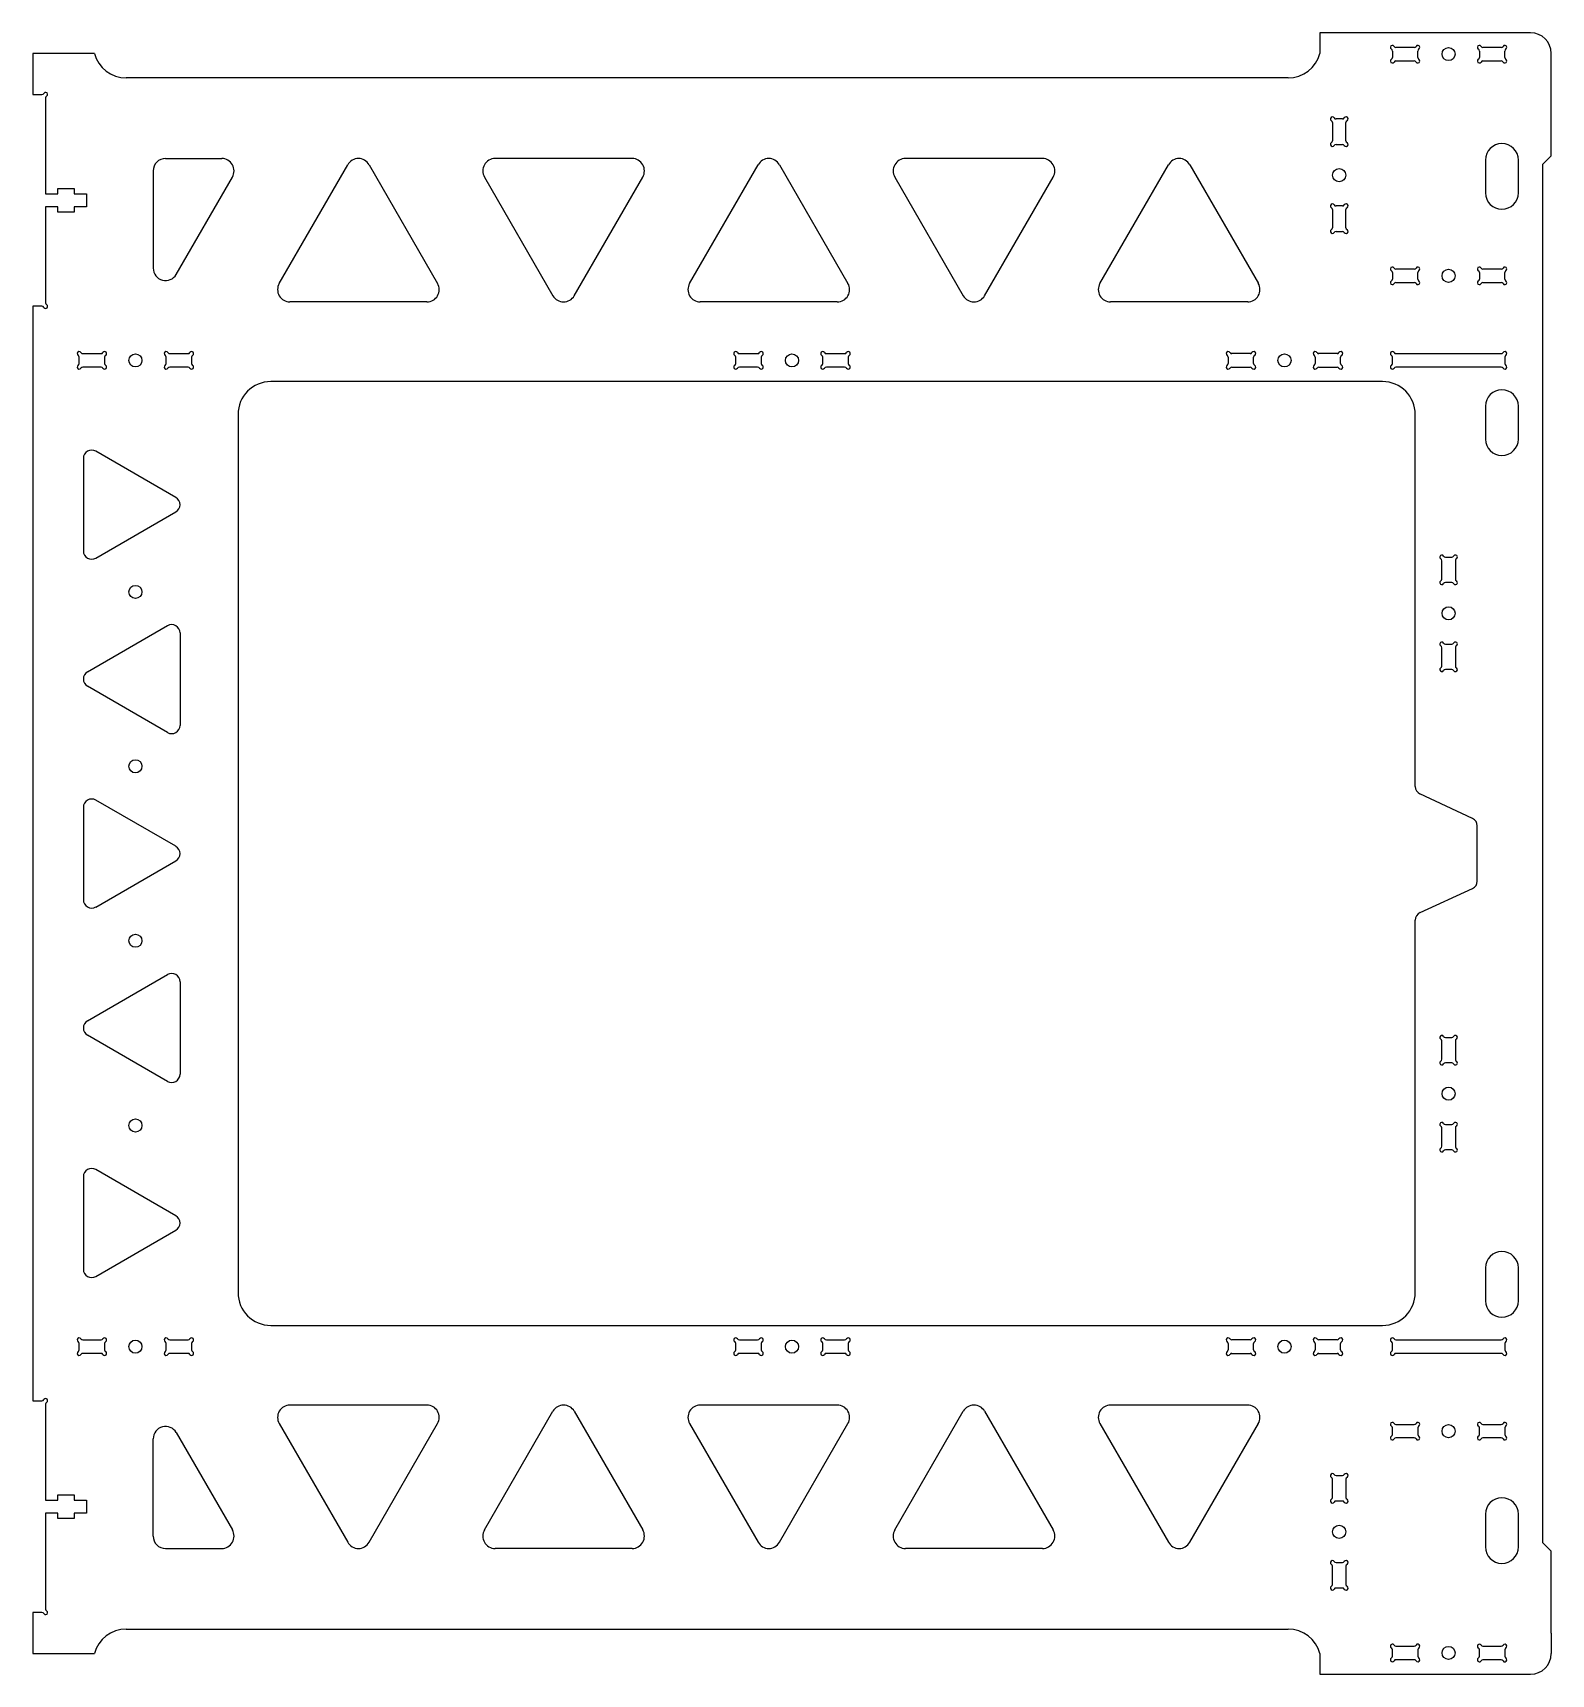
# Model space of a CAD drawing. Header units: inches. Extents: x 0 to 370, y 0 to 400.
import ezdxf

# ---------------------------------------------------------------- set-up
doc = ezdxf.new("R2010")
doc.units = ezdxf.units.IN
doc.header["$MEASUREMENT"] = 0
doc.layers.add('WHITE', color=7, linetype='Continuous')

msp = doc.modelspace()

# ---------------------------------------------------------------- linework, layer by layer
at = {"linetype": 'ByBlock'}
for p, q in [((32.34, 369.36), (46.04, 369.36)), ((29.34, 366.36), (29.34, 342.62)), ((29.34, 33.64), (29.34, 57.38)), ((32.34, 30.64), (46.04, 30.64))]:
    msp.add_line(p, q, dxfattribs=at)
for points in [[(313.65, 400), (313.65, 395)], [(370, 390), (370, 395)], [(370, 10), (370, 5)], [(313.65, 5), (313.65, 0)]]:
    msp.add_lwpolyline(points)
for centre, start, end in [((32.34, 366.36), 90, 180), ((32.34, 342.62), 180, 330), ((32.34, 57.38), 30, 180), ((32.34, 33.64), 180, 270)]:
    msp.add_arc(centre, 3, start, end, dxfattribs=at)
at = {"layer": 'WHITE', "linetype": 'Continuous'}
for p, q in [((365, 400), (313.65, 400)), ((336.63, 396.44), (332.17, 396.44)), ((357.83, 396.44), (353.37, 396.44)), ((15, 395), (0, 395)), ((0, 395), (0, 385)), ((331.3, 395.57), (331.3, 394.01)), ((332.17, 393.14), (336.63, 393.14)), ((337.5, 394.01), (337.5, 395.57)), ((352.5, 395.57), (352.5, 394)), ((353.37, 393.14), (357.83, 393.14)), ((358.7, 394), (358.7, 395.57)), ((305.9, 389), (22.75, 389)), ((370, 370), (370, 390)), ((0, 385), (2.23, 385)), ((3.1, 384.13), (3.1, 360.77)), ((316.71, 378.13), (316.71, 373.67)), ((319.14, 379), (317.57, 379)), ((320, 373.67), (320, 378.13)), ((317.57, 372.8), (319.14, 372.8)), ((146.04, 369.36), (112.64, 369.36)), ((246.04, 369.36), (212.64, 369.36)), ((354, 369), (354, 361)), ((362, 361), (362, 369)), ((368, 368), (370, 370)), ((34.94, 341.12), (48.64, 364.86)), ((60.04, 338.93), (76.74, 367.86)), ((81.94, 367.86), (98.64, 338.93)), ((110.04, 364.86), (126.74, 335.93)), ((131.94, 335.93), (148.64, 364.86)), ((160.04, 338.93), (176.74, 367.86)), ((181.94, 367.86), (198.64, 338.93)), ((210.04, 364.86), (226.74, 335.93)), ((231.94, 335.93), (248.64, 364.86)), ((260.04, 338.93), (276.74, 367.86)), ((281.94, 367.86), (298.64, 338.93)), ((368, 32), (368, 368)), ((3.1, 360.77), (6.1, 360.77)), ((6.1, 360.77), (6.1, 362.05)), ((6.1, 362.05), (10.1, 362.05)), ((10.1, 362.05), (10.1, 360.77)), ((10.1, 360.77), (13.1, 360.77)), ((13.1, 360.77), (13.1, 357.57)), ((6.1, 357.57), (3.1, 357.57)), ((3.1, 357.57), (3.1, 334.22)), ((6.1, 356.3), (6.1, 357.57)), ((10.1, 356.3), (6.1, 356.3)), ((13.1, 357.57), (10.1, 357.57)), ((10.1, 357.57), (10.1, 356.3)), ((316.71, 356.93), (316.71, 352.47)), ((319.14, 357.8), (317.57, 357.8)), ((320, 352.47), (320, 356.93)), ((317.57, 351.6), (319.14, 351.6)), ((331.3, 341.56), (331.3, 340)), ((336.63, 342.43), (332.17, 342.43)), ((337.5, 340), (337.5, 341.56)), ((352.5, 341.56), (352.5, 340)), ((357.83, 342.43), (353.37, 342.43)), ((358.7, 340), (358.7, 341.56)), ((332.17, 339.13), (336.63, 339.13)), ((353.37, 339.13), (357.83, 339.13)), ((2.23, 333.35), (0, 333.35)), ((0, 333.35), (0, 66.65)), ((96.04, 334.43), (62.64, 334.43)), ((196.04, 334.43), (162.64, 334.43)), ((296.04, 334.43), (262.64, 334.43)), ((11.3, 319.39), (11.3, 320.96)), ((12.17, 321.82), (16.63, 321.82)), ((17.5, 320.96), (17.5, 319.39)), ((32.5, 319.39), (32.5, 320.96)), ((33.37, 321.82), (37.83, 321.82)), ((38.7, 320.96), (38.7, 319.39)), ((171.3, 319.39), (171.3, 320.96)), ((172.17, 321.82), (176.63, 321.82)), ((177.5, 320.96), (177.5, 319.39)), ((192.5, 319.39), (192.5, 320.96)), ((193.37, 321.82), (197.83, 321.82)), ((198.7, 320.96), (198.7, 319.39)), ((291.3, 320.96), (291.3, 319.39)), ((296.63, 321.82), (292.17, 321.82)), ((297.5, 319.39), (297.5, 320.96)), ((312.5, 320.96), (312.5, 319.39)), ((317.83, 321.82), (313.37, 321.82)), ((318.7, 319.39), (318.7, 320.96)), ((331.3, 319.39), (331.3, 320.96)), ((332.17, 321.82), (357.83, 321.82)), ((358.7, 320.96), (358.7, 319.39)), ((16.63, 318.53), (12.17, 318.53)), ((37.83, 318.53), (33.37, 318.53)), ((176.63, 318.53), (172.17, 318.53)), ((197.83, 318.53), (193.37, 318.53)), ((292.17, 318.53), (296.63, 318.53)), ((313.37, 318.53), (317.83, 318.53)), ((357.83, 318.53), (332.17, 318.53)), ((328.89, 315), (58, 315)), ((354, 309), (354, 301)), ((362, 301), (362, 309)), ((50, 307), (50, 93)), ((336.88, 216.33), (336.88, 307)), ((12.31, 296.27), (12.31, 273.73)), ((34.87, 286.75), (15.34, 298.03)), ((15.34, 271.97), (34.87, 283.25)), ((344.22, 272.23), (345.78, 272.23)), ((343.35, 266.89), (343.35, 271.36)), ((346.65, 271.36), (346.65, 266.89)), ((345.78, 266.03), (344.22, 266.03)), ((13.32, 244.25), (32.85, 255.53)), ((35.88, 253.77), (35.88, 231.23)), ((343.35, 245.69), (343.35, 250.16)), ((344.22, 251.03), (345.78, 251.03)), ((346.65, 250.16), (346.65, 245.69)), ((345.78, 244.83), (344.22, 244.83)), ((32.85, 229.47), (13.32, 240.75)), ((34.87, 201.75), (15.34, 213.02)), ((350.85, 208.54), (338.03, 214.51)), ((12.31, 211.26), (12.31, 188.72)), ((352, 193.28), (352, 206.73)), ((15.34, 186.96), (34.87, 198.24)), ((338.04, 185.59), (350.83, 191.46)), ((336.88, 93), (336.88, 183.77)), ((13.32, 159.25), (32.85, 170.52)), ((35.88, 168.76), (35.88, 146.22)), ((32.85, 144.46), (13.32, 155.74)), ((343.35, 149.84), (343.35, 154.31)), ((344.22, 155.17), (345.78, 155.17)), ((346.65, 154.31), (346.65, 149.84)), ((345.78, 148.97), (344.22, 148.97)), ((343.35, 128.64), (343.35, 133.11)), ((344.22, 133.97), (345.78, 133.97)), ((346.65, 133.11), (346.65, 128.64)), ((345.78, 127.77), (344.22, 127.77)), ((12.31, 121.22), (12.31, 98.67)), ((34.87, 111.7), (15.34, 122.97)), ((15.34, 96.92), (34.87, 108.19)), ((354, 99), (354, 91)), ((362, 91), (362, 99)), ((58, 85), (328.89, 85)), ((11.3, 79.04), (11.3, 80.61)), ((12.17, 81.47), (16.63, 81.47)), ((17.5, 80.61), (17.5, 79.04)), ((32.5, 79.04), (32.5, 80.61)), ((33.37, 81.47), (37.83, 81.47)), ((38.7, 80.61), (38.7, 79.04)), ((171.3, 79.04), (171.3, 80.61)), ((172.17, 81.47), (176.63, 81.47)), ((177.5, 80.61), (177.5, 79.04)), ((192.5, 79.04), (192.5, 80.61)), ((193.37, 81.47), (197.83, 81.47)), ((198.7, 80.61), (198.7, 79.04)), ((291.3, 80.61), (291.3, 79.04)), ((296.63, 81.47), (292.17, 81.47)), ((297.5, 79.04), (297.5, 80.61)), ((312.5, 80.61), (312.5, 79.04)), ((317.83, 81.47), (313.37, 81.47)), ((318.7, 79.04), (318.7, 80.61)), ((331.3, 79.04), (331.3, 80.61)), ((332.17, 81.47), (357.83, 81.47)), ((358.7, 80.61), (358.7, 79.04)), ((16.63, 78.18), (12.17, 78.18)), ((37.83, 78.18), (33.37, 78.18)), ((176.63, 78.18), (172.17, 78.18)), ((197.83, 78.18), (193.37, 78.18)), ((292.17, 78.18), (296.63, 78.18)), ((313.37, 78.18), (317.83, 78.18)), ((357.83, 78.18), (332.17, 78.18)), ((0, 66.65), (2.23, 66.65)), ((3.1, 65.78), (3.1, 42.42)), ((96.04, 65.57), (62.64, 65.57)), ((110.04, 35.14), (126.74, 64.07)), ((131.94, 64.07), (148.64, 35.14)), ((196.04, 65.57), (162.64, 65.57)), ((210.04, 35.14), (226.74, 64.07)), ((231.94, 64.07), (248.64, 35.14)), ((296.04, 65.57), (262.64, 65.57)), ((60.04, 61.07), (76.74, 32.14)), ((81.94, 32.14), (98.64, 61.07)), ((160.04, 61.07), (176.74, 32.14)), ((181.94, 32.14), (198.64, 61.07)), ((260.04, 61.07), (276.74, 32.14)), ((281.94, 32.14), (298.64, 61.07)), ((331.3, 58.44), (331.3, 60)), ((332.17, 60.87), (336.63, 60.87)), ((337.5, 60), (337.5, 58.44)), ((352.5, 58.44), (352.5, 60)), ((353.37, 60.87), (357.83, 60.87)), ((358.7, 60), (358.7, 58.44)), ((34.94, 58.88), (48.64, 35.14)), ((336.63, 57.57), (332.17, 57.57)), ((357.83, 57.57), (353.37, 57.57)), ((317.57, 48.4), (319.14, 48.4)), ((316.71, 43.07), (316.71, 47.53)), ((320, 47.53), (320, 43.07)), ((3.1, 42.42), (6.1, 42.42)), ((6.1, 42.42), (6.1, 43.7)), ((6.1, 43.7), (10.1, 43.7)), ((10.1, 43.7), (10.1, 42.42)), ((10.1, 42.42), (13.1, 42.42)), ((13.1, 42.42), (13.1, 39.22)), ((319.14, 42.2), (317.57, 42.2)), ((6.1, 39.22), (3.1, 39.22)), ((3.1, 39.22), (3.1, 15.87)), ((6.1, 37.95), (6.1, 39.22)), ((10.1, 37.95), (6.1, 37.95)), ((13.1, 39.22), (10.1, 39.22)), ((10.1, 39.22), (10.1, 37.95)), ((354, 39), (354, 31)), ((362, 31), (362, 39)), ((146.04, 30.64), (112.64, 30.64)), ((246.04, 30.64), (212.64, 30.64)), ((370, 30), (368, 32)), ((370, 10), (370, 30)), ((316.71, 21.87), (316.71, 26.33)), ((317.57, 27.2), (319.14, 27.2)), ((320, 26.33), (320, 21.87)), ((319.14, 21), (317.57, 21)), ((2.23, 15), (0, 15)), ((0, 15), (0, 5)), ((22.75, 11), (305.9, 11)), ((0, 5), (15, 5)), ((331.3, 4.4), (331.3, 5.96)), ((332.17, 6.83), (336.63, 6.83)), ((337.5, 5.96), (337.5, 4.4)), ((352.5, 4.37), (352.5, 5.93)), ((353.37, 6.8), (357.83, 6.8)), ((358.7, 5.93), (358.7, 4.37)), ((313.65, 0), (365, 0)), ((336.63, 3.53), (332.17, 3.53)), ((357.83, 3.5), (353.37, 3.5))]:
    msp.add_line(p, q, dxfattribs=at)
for centre in [(345, 394.82), (318.35, 365.3), (345, 340.78), (25, 320.17), (185, 320.17), (305, 320.17), (25, 263.75), (345, 258.53), (25, 221.25), (25, 178.74), (25, 178.74), (25, 178.74), (345, 141.47), (25, 133.72), (25, 79.82), (185, 79.82), (305, 79.82), (345, 59.22), (318.35, 34.7), (345, 5.18)]:
    msp.add_circle(centre, 1.6, dxfattribs=at)
for centre, radius, start, end in [((365, 395), 5, 360, 90), ((331.3, 396.44), 0.5, 30, 239.9998), ((330.8, 395.57), 0.5, 0, 59.9998), ((332.17, 396.94), 0.5, 210, 270), ((336.63, 396.94), 0.5, 270, 329.9998), ((337.5, 396.44), 0.5, 300, 149.9998), ((338, 395.57), 0.5, 120, 180), ((352.5, 396.44), 0.5, 30, 239.9998), ((352, 395.57), 0.5, 0, 59.9998), ((353.37, 396.94), 0.5, 210, 270), ((357.83, 396.94), 0.5, 270, 329.9998), ((358.7, 396.44), 0.5, 300, 149.9998), ((359.2, 395.57), 0.5, 120, 180), ((22.75, 397), 8, 194.4776, 270), ((305.9, 397), 8, 270, 345.5224), ((331.3, 393.14), 0.5, 120, 329.9998), ((330.8, 394.01), 0.5, 300, 0), ((332.17, 392.64), 0.5, 90, 149.9998), ((336.63, 392.64), 0.5, 30, 90), ((337.5, 393.14), 0.5, 210, 59.9998), ((338, 394.01), 0.5, 180, 239.9998), ((352.5, 393.14), 0.5, 120, 329.9998), ((352, 394), 0.5, 300, 0), ((353.37, 392.64), 0.5, 90, 149.9998), ((357.83, 392.64), 0.5, 30, 90), ((358.7, 393.14), 0.5, 210, 59.9998), ((359.2, 394), 0.5, 180, 239.9998), ((2.23, 385.5), 0.5, 270, 330), ((3.1, 385), 0.5, 300.0002, 150), ((3.6, 384.13), 0.5, 120.0002, 180), ((316.71, 379), 0.5, 30, 239.9998), ((316.21, 378.13), 0.5, 0, 59.9998), ((317.57, 379.5), 0.5, 210, 270), ((319.14, 379.5), 0.5, 270, 329.9998), ((320, 379), 0.5, 300, 149.9998), ((320.5, 378.13), 0.5, 120, 180), ((316.71, 372.8), 0.5, 120, 329.9998), ((316.21, 373.67), 0.5, 300, 0), ((317.57, 372.3), 0.5, 90, 149.9998), ((319.14, 372.3), 0.5, 30, 90), ((320, 372.8), 0.5, 210, 59.9998), ((320.5, 373.67), 0.5, 180, 239.9998), ((358, 369), 4, 360, 180), ((46.04, 366.36), 3, 330, 90), ((79.34, 366.36), 3, 30, 150), ((112.64, 366.36), 3, 90, 210), ((146.04, 366.36), 3, 330, 90), ((179.34, 366.36), 3, 30, 150), ((212.64, 366.36), 3, 90, 210), ((246.04, 366.36), 3, 330, 90), ((279.34, 366.36), 3, 30, 150), ((358, 361), 4, 180, 360), ((316.71, 357.8), 0.5, 30, 239.9998), ((316.21, 356.93), 0.5, 0, 59.9998), ((317.57, 358.3), 0.5, 210, 270), ((319.14, 358.3), 0.5, 270, 329.9998), ((320, 357.8), 0.5, 300, 149.9998), ((320.5, 356.93), 0.5, 120, 180), ((316.71, 351.6), 0.5, 120, 329.9998), ((316.21, 352.47), 0.5, 300, 0), ((320, 351.6), 0.5, 210, 59.9998), ((320.5, 352.47), 0.5, 180, 239.9998), ((317.57, 351.1), 0.5, 90, 149.9998), ((319.14, 351.1), 0.5, 30, 90), ((331.3, 342.43), 0.5, 30, 239.9998), ((330.8, 341.56), 0.5, 0, 59.9998), ((332.17, 342.93), 0.5, 210, 270), ((336.63, 342.93), 0.5, 270, 329.9998), ((337.5, 342.43), 0.5, 300, 149.9998), ((338, 341.56), 0.5, 120, 180), ((352.5, 342.43), 0.5, 30, 239.9998), ((352, 341.56), 0.5, 0, 59.9998), ((353.37, 342.93), 0.5, 210, 270), ((357.83, 342.93), 0.5, 270, 329.9998), ((358.7, 342.43), 0.5, 300, 149.9998), ((359.2, 341.56), 0.5, 120, 180), ((62.64, 337.43), 3, 150, 270), ((96.04, 337.43), 3, 270, 30), ((162.64, 337.43), 3, 150, 270), ((196.04, 337.43), 3, 270, 30), ((262.64, 337.43), 3, 150, 270), ((296.04, 337.43), 3, 270, 30), ((331.3, 339.13), 0.5, 120, 329.9998), ((330.8, 340), 0.5, 300, 0), ((332.17, 338.63), 0.5, 90, 149.9998), ((336.63, 338.63), 0.5, 30, 90), ((337.5, 339.13), 0.5, 210, 59.9998), ((338, 340), 0.5, 180, 239.9998), ((352.5, 339.13), 0.5, 120, 329.9998), ((352, 340), 0.5, 300, 0), ((353.37, 338.63), 0.5, 90, 149.9998), ((357.83, 338.63), 0.5, 30, 90), ((358.7, 339.13), 0.5, 210, 59.9998), ((359.2, 340), 0.5, 180, 239.9998), ((2.23, 332.85), 0.5, 30.0002, 90), ((3.1, 333.35), 0.5, 210.0002, 60), ((3.6, 334.22), 0.5, 180, 240), ((129.34, 337.43), 3, 210, 330), ((229.34, 337.43), 3, 210, 330), ((11.3, 321.82), 0.5, 30.0002, 240), ((10.8, 320.96), 0.5, 0, 60), ((12.17, 322.32), 0.5, 210.0002, 270), ((16.63, 322.32), 0.5, 270, 330), ((17.5, 321.82), 0.5, 300.0002, 150), ((18, 320.96), 0.5, 120.0002, 180), ((32.5, 321.82), 0.5, 30.0002, 240), ((32, 320.96), 0.5, 0, 60), ((33.37, 322.32), 0.5, 210.0002, 270), ((37.83, 322.32), 0.5, 270, 330), ((38.7, 321.82), 0.5, 300.0002, 150), ((39.2, 320.96), 0.5, 120.0002, 180), ((171.3, 321.82), 0.5, 30.0002, 240), ((170.8, 320.96), 0.5, 0, 60), ((172.17, 322.32), 0.5, 210.0002, 270), ((176.63, 322.32), 0.5, 270, 330), ((177.5, 321.82), 0.5, 300.0002, 150), ((178, 320.96), 0.5, 120.0002, 180), ((192.5, 321.82), 0.5, 30.0002, 240), ((192, 320.96), 0.5, 0, 60), ((193.37, 322.32), 0.5, 210.0002, 270), ((197.83, 322.32), 0.5, 270, 330), ((198.7, 321.82), 0.5, 300.0002, 150), ((199.2, 320.96), 0.5, 120.0002, 180), ((291.3, 321.82), 0.5, 30, 239.9998), ((290.8, 320.96), 0.5, 0, 59.9998), ((292.17, 322.32), 0.5, 210, 270), ((296.63, 322.32), 0.5, 270, 329.9998), ((297.5, 321.82), 0.5, 300, 149.9998), ((298, 320.96), 0.5, 120, 180), ((312.5, 321.82), 0.5, 30, 239.9998), ((312, 320.96), 0.5, 0, 59.9998), ((313.37, 322.32), 0.5, 210, 270), ((317.83, 322.32), 0.5, 270, 329.9998), ((318.7, 321.82), 0.5, 300, 149.9998), ((319.2, 320.96), 0.5, 120, 180), ((331.3, 321.82), 0.5, 30.0002, 240), ((330.8, 320.96), 0.5, 0, 60), ((332.17, 322.32), 0.5, 210.0002, 270), ((357.83, 322.32), 0.5, 270, 330), ((358.7, 321.82), 0.5, 300.0002, 150), ((359.2, 320.96), 0.5, 120.0002, 180), ((11.3, 318.53), 0.5, 120.0002, 330), ((10.8, 319.39), 0.5, 300.0002, 0), ((12.17, 318.03), 0.5, 90, 150), ((16.63, 318.03), 0.5, 30.0002, 90), ((17.5, 318.53), 0.5, 210.0002, 60), ((18, 319.39), 0.5, 180, 240), ((32.5, 318.53), 0.5, 120.0002, 330), ((32, 319.39), 0.5, 300.0002, 0), ((33.37, 318.03), 0.5, 90, 150), ((37.83, 318.03), 0.5, 30.0002, 90), ((38.7, 318.53), 0.5, 210.0002, 60), ((39.2, 319.39), 0.5, 180, 240), ((171.3, 318.53), 0.5, 120.0002, 330), ((170.8, 319.39), 0.5, 300.0002, 0), ((172.17, 318.03), 0.5, 90, 150), ((176.63, 318.03), 0.5, 30.0002, 90), ((177.5, 318.53), 0.5, 210.0002, 60), ((178, 319.39), 0.5, 180, 240), ((192.5, 318.53), 0.5, 120.0002, 330), ((192, 319.39), 0.5, 300.0002, 0), ((193.37, 318.03), 0.5, 90, 150), ((197.83, 318.03), 0.5, 30.0002, 90), ((198.7, 318.53), 0.5, 210.0002, 60), ((199.2, 319.39), 0.5, 180, 240), ((291.3, 318.53), 0.5, 120, 329.9998), ((290.8, 319.39), 0.5, 300, 0), ((292.17, 318.03), 0.5, 90, 149.9998), ((296.63, 318.03), 0.5, 30, 90), ((297.5, 318.53), 0.5, 210, 59.9998), ((298, 319.39), 0.5, 180, 239.9998), ((312.5, 318.53), 0.5, 120, 329.9998), ((312, 319.39), 0.5, 300, 0), ((313.37, 318.03), 0.5, 90, 149.9998), ((317.83, 318.03), 0.5, 30, 90), ((318.7, 318.53), 0.5, 210, 59.9998), ((319.2, 319.39), 0.5, 180, 239.9998), ((331.3, 318.53), 0.5, 120.0002, 330), ((330.8, 319.39), 0.5, 300.0002, 0), ((332.17, 318.03), 0.5, 90, 150), ((357.83, 318.03), 0.5, 30.0002, 90), ((358.7, 318.53), 0.5, 210.0002, 60), ((359.2, 319.39), 0.5, 180, 240), ((58, 307), 8, 90, 180), ((328.88, 307), 8, 359.9998, 89.8625), ((358, 309), 4, 360, 180), ((358, 301), 4, 180, 360), ((14.33, 296.27), 2.02, 60, 180), ((33.86, 285), 2.02, 300, 60), ((14.33, 273.73), 2.02, 180, 300), ((343.35, 272.23), 0.5, 30.0002, 240), ((344.22, 272.73), 0.5, 210.0002, 270), ((345.78, 272.73), 0.5, 270, 330), ((346.65, 272.23), 0.5, 300.0002, 150), ((342.85, 271.36), 0.5, 0, 60), ((347.15, 271.36), 0.5, 120.0002, 180), ((343.35, 266.03), 0.5, 120.0002, 330), ((342.85, 266.89), 0.5, 300.0002, 0), ((344.22, 265.53), 0.5, 90, 150), ((345.78, 265.53), 0.5, 30.0002, 90), ((346.65, 266.03), 0.5, 210.0002, 60), ((347.15, 266.89), 0.5, 180, 240), ((33.86, 253.77), 2.02, 0, 120), ((343.35, 251.03), 0.5, 30.0002, 240), ((342.85, 250.16), 0.5, 0, 60), ((344.22, 251.53), 0.5, 210.0002, 270), ((345.78, 251.53), 0.5, 270, 330), ((346.65, 251.03), 0.5, 300.0002, 150), ((347.15, 250.16), 0.5, 120.0002, 180), ((14.33, 242.5), 2.02, 120, 240), ((343.35, 244.83), 0.5, 120.0002, 330), ((342.85, 245.69), 0.5, 300.0002, 0), ((344.22, 244.33), 0.5, 90, 150), ((345.78, 244.33), 0.5, 30.0002, 90), ((346.65, 244.83), 0.5, 210.0002, 60), ((347.15, 245.69), 0.5, 180, 240), ((33.86, 231.23), 2.02, 240, 0), ((338.88, 216.33), 2, 180, 244.9979), ((14.33, 211.26), 2.02, 60, 180), ((350, 206.73), 2, 0, 64.9979), ((33.86, 199.99), 2.02, 300, 60), ((350, 193.28), 2, 294.6694, 0), ((14.33, 188.72), 2.02, 180, 300), ((338.88, 183.77), 2, 114.6694, 180), ((33.86, 168.76), 2.02, 0, 120), ((14.33, 157.49), 2.02, 120, 240), ((343.35, 155.17), 0.5, 30.0002, 240), ((342.85, 154.31), 0.5, 0, 60), ((344.22, 155.67), 0.5, 210.0002, 270), ((345.78, 155.67), 0.5, 270, 330), ((346.65, 155.17), 0.5, 300.0002, 150), ((347.15, 154.31), 0.5, 120.0002, 180), ((343.35, 148.97), 0.5, 120.0002, 330), ((342.85, 149.84), 0.5, 300.0002, 0), ((344.22, 148.47), 0.5, 90, 150), ((345.78, 148.47), 0.5, 30.0002, 90), ((346.65, 148.97), 0.5, 210.0002, 60), ((347.15, 149.84), 0.5, 180, 240), ((33.86, 146.22), 2.02, 240, 0), ((343.35, 133.97), 0.5, 30.0002, 240), ((342.85, 133.11), 0.5, 0, 60), ((344.22, 134.47), 0.5, 210.0002, 270), ((345.78, 134.47), 0.5, 270, 330), ((346.65, 133.97), 0.5, 300.0002, 150), ((347.15, 133.11), 0.5, 120.0002, 180), ((343.35, 127.77), 0.5, 120.0002, 330), ((342.85, 128.64), 0.5, 300.0002, 0), ((346.65, 127.77), 0.5, 210.0002, 60), ((347.15, 128.64), 0.5, 180, 240), ((344.22, 127.27), 0.5, 90, 150), ((345.78, 127.27), 0.5, 30.0002, 90), ((14.33, 121.22), 2.02, 60, 180), ((33.86, 109.95), 2.02, 300, 60), ((358, 99), 4, 0, 180), ((14.33, 98.67), 2.02, 180, 300), ((58, 93), 8, 180, 270), ((328.88, 93), 8, 270.1375, 0.0002), ((358, 91), 4, 180, 0), ((11.3, 81.47), 0.5, 30.0002, 240), ((10.8, 80.61), 0.5, 0, 60), ((12.17, 81.97), 0.5, 210.0002, 270), ((16.63, 81.97), 0.5, 270, 330), ((17.5, 81.47), 0.5, 300.0002, 150), ((18, 80.61), 0.5, 120.0002, 180), ((32.5, 81.47), 0.5, 30.0002, 240), ((32, 80.61), 0.5, 0, 60), ((33.37, 81.97), 0.5, 210.0002, 270), ((37.83, 81.97), 0.5, 270, 330), ((38.7, 81.47), 0.5, 300.0002, 150), ((39.2, 80.61), 0.5, 120.0002, 180), ((171.3, 81.47), 0.5, 30.0002, 240), ((170.8, 80.61), 0.5, 0, 60), ((172.17, 81.97), 0.5, 210.0002, 270), ((176.63, 81.97), 0.5, 270, 330), ((177.5, 81.47), 0.5, 300.0002, 150), ((178, 80.61), 0.5, 120.0002, 180), ((192.5, 81.47), 0.5, 30.0002, 240), ((192, 80.61), 0.5, 0, 60), ((193.37, 81.97), 0.5, 210.0002, 270), ((197.83, 81.97), 0.5, 270, 330), ((198.7, 81.47), 0.5, 300.0002, 150), ((199.2, 80.61), 0.5, 120.0002, 180), ((291.3, 81.47), 0.5, 30, 239.9998), ((290.8, 80.61), 0.5, 0, 59.9998), ((292.17, 81.97), 0.5, 210, 270), ((296.63, 81.97), 0.5, 270, 329.9998), ((297.5, 81.47), 0.5, 300, 149.9998), ((298, 80.61), 0.5, 120, 180), ((312.5, 81.47), 0.5, 30, 239.9998), ((312, 80.61), 0.5, 0, 59.9998), ((313.37, 81.97), 0.5, 210, 270), ((317.83, 81.97), 0.5, 270, 329.9998), ((318.7, 81.47), 0.5, 300, 149.9998), ((319.2, 80.61), 0.5, 120, 180), ((331.3, 81.47), 0.5, 30.0002, 240), ((330.8, 80.61), 0.5, 0, 60), ((332.17, 81.97), 0.5, 210.0002, 270), ((357.83, 81.97), 0.5, 270, 330), ((358.7, 81.47), 0.5, 300.0002, 150), ((359.2, 80.61), 0.5, 120.0002, 180), ((11.3, 78.18), 0.5, 120.0002, 330), ((10.8, 79.04), 0.5, 300.0002, 0), ((12.17, 77.68), 0.5, 90, 150), ((16.63, 77.68), 0.5, 30.0002, 90), ((17.5, 78.18), 0.5, 210.0002, 60), ((18, 79.04), 0.5, 180, 240), ((32.5, 78.18), 0.5, 120.0002, 330), ((32, 79.04), 0.5, 300.0002, 0), ((33.37, 77.68), 0.5, 90, 150), ((37.83, 77.68), 0.5, 30.0002, 90), ((38.7, 78.18), 0.5, 210.0002, 60), ((39.2, 79.04), 0.5, 180, 240), ((171.3, 78.18), 0.5, 120.0002, 330), ((170.8, 79.04), 0.5, 300.0002, 0), ((172.17, 77.68), 0.5, 90, 150), ((176.63, 77.68), 0.5, 30.0002, 90), ((177.5, 78.18), 0.5, 210.0002, 60), ((178, 79.04), 0.5, 180, 240), ((192.5, 78.18), 0.5, 120.0002, 330), ((192, 79.04), 0.5, 300.0002, 0), ((193.37, 77.68), 0.5, 90, 150), ((197.83, 77.68), 0.5, 30.0002, 90), ((198.7, 78.18), 0.5, 210.0002, 60), ((199.2, 79.04), 0.5, 180, 240), ((291.3, 78.18), 0.5, 120, 329.9998), ((290.8, 79.04), 0.5, 300, 0), ((292.17, 77.68), 0.5, 90, 149.9998), ((296.63, 77.68), 0.5, 30, 90), ((297.5, 78.18), 0.5, 210, 59.9998), ((298, 79.04), 0.5, 180, 239.9998), ((312.5, 78.18), 0.5, 120, 329.9998), ((312, 79.04), 0.5, 300, 0), ((313.37, 77.68), 0.5, 90, 149.9998), ((317.83, 77.68), 0.5, 30, 90), ((318.7, 78.18), 0.5, 210, 59.9998), ((319.2, 79.04), 0.5, 180, 239.9998), ((331.3, 78.18), 0.5, 120.0002, 330), ((330.8, 79.04), 0.5, 300.0002, 0), ((332.17, 77.68), 0.5, 90, 150), ((357.83, 77.68), 0.5, 30.0002, 90), ((358.7, 78.18), 0.5, 210.0002, 60), ((359.2, 79.04), 0.5, 180, 240), ((2.23, 67.15), 0.5, 270, 330), ((3.1, 66.65), 0.5, 300.0002, 150), ((3.6, 65.78), 0.5, 120.0002, 180), ((62.64, 62.57), 3, 90, 210), ((96.04, 62.57), 3, 330, 90), ((129.34, 62.57), 3, 30, 150), ((162.64, 62.57), 3, 90, 210), ((196.04, 62.57), 3, 330, 90), ((229.34, 62.57), 3, 30, 150), ((262.64, 62.57), 3, 90, 210), ((296.04, 62.57), 3, 330, 90), ((331.3, 60.87), 0.5, 30.0002, 240), ((330.8, 60), 0.5, 0, 60), ((332.17, 61.37), 0.5, 210.0002, 270), ((336.63, 61.37), 0.5, 270, 330), ((337.5, 60.87), 0.5, 300.0002, 150), ((338, 60), 0.5, 120.0002, 180), ((352.5, 60.87), 0.5, 30.0002, 240), ((352, 60), 0.5, 0, 60), ((353.37, 61.37), 0.5, 210.0002, 270), ((357.83, 61.37), 0.5, 270, 330), ((358.7, 60.87), 0.5, 300.0002, 150), ((359.2, 60), 0.5, 120.0002, 180), ((331.3, 57.57), 0.5, 120.0002, 330), ((330.8, 58.44), 0.5, 300.0002, 0), ((332.17, 57.07), 0.5, 90, 150), ((336.63, 57.07), 0.5, 30.0002, 90), ((337.5, 57.57), 0.5, 210.0002, 60), ((338, 58.44), 0.5, 180, 240), ((352.5, 57.57), 0.5, 120.0002, 330), ((352, 58.44), 0.5, 300.0002, 0), ((353.37, 57.07), 0.5, 90, 150), ((357.83, 57.07), 0.5, 30.0002, 90), ((358.7, 57.57), 0.5, 210.0002, 60), ((359.2, 58.44), 0.5, 180, 240), ((316.71, 48.4), 0.5, 30.0002, 240), ((317.57, 48.9), 0.5, 210.0002, 270), ((319.14, 48.9), 0.5, 270, 330), ((320, 48.4), 0.5, 300.0002, 150), ((316.21, 47.53), 0.5, 0, 60), ((320.5, 47.53), 0.5, 120.0002, 180), ((316.71, 42.2), 0.5, 120.0002, 330), ((316.21, 43.07), 0.5, 300.0002, 0), ((317.57, 41.7), 0.5, 90, 150), ((319.14, 41.7), 0.5, 30.0002, 90), ((320, 42.2), 0.5, 210.0002, 60), ((320.5, 43.07), 0.5, 180, 240), ((358, 39), 4, 0, 180), ((46.04, 33.64), 3, 270, 30), ((79.34, 33.64), 3, 210, 330), ((112.64, 33.64), 3, 150, 270), ((146.04, 33.64), 3, 270, 30), ((179.34, 33.64), 3, 210, 330), ((212.64, 33.64), 3, 150, 270), ((246.04, 33.64), 3, 270, 30), ((279.34, 33.64), 3, 210, 330), ((358, 31), 4, 180, 0), ((316.71, 27.2), 0.5, 30.0002, 240), ((316.21, 26.33), 0.5, 0, 60), ((317.57, 27.7), 0.5, 210.0002, 270), ((319.14, 27.7), 0.5, 270, 330), ((320, 27.2), 0.5, 300.0002, 150), ((320.5, 26.33), 0.5, 120.0002, 180), ((316.71, 21), 0.5, 120.0002, 330), ((316.21, 21.87), 0.5, 300.0002, 0), ((317.57, 20.5), 0.5, 90, 150), ((319.14, 20.5), 0.5, 30.0002, 90), ((320, 21), 0.5, 210.0002, 60), ((320.5, 21.87), 0.5, 180, 240), ((2.23, 14.5), 0.5, 30.0002, 90), ((3.1, 15), 0.5, 210.0002, 60), ((3.6, 15.87), 0.5, 180, 240), ((22.75, 3), 8, 90, 165.5224), ((305.9, 3), 8, 14.4776, 90), ((331.3, 6.83), 0.5, 30.0002, 240), ((330.8, 5.96), 0.5, 0, 60), ((330.8, 4.4), 0.5, 300.0002, 0), ((332.17, 7.33), 0.5, 210.0002, 270), ((336.63, 7.33), 0.5, 270, 330), ((337.5, 6.83), 0.5, 300.0002, 150), ((338, 5.96), 0.5, 120.0002, 180), ((338, 4.4), 0.5, 180, 240), ((352.5, 6.8), 0.5, 30.0002, 240), ((352, 5.93), 0.5, 0, 60), ((352, 4.37), 0.5, 300.0002, 0), ((353.37, 7.3), 0.5, 210.0002, 270), ((357.83, 7.3), 0.5, 270, 330), ((358.7, 6.8), 0.5, 300.0002, 150), ((359.2, 5.93), 0.5, 120.0002, 180), ((359.2, 4.37), 0.5, 180, 240), ((365, 5), 5, 270, 0), ((331.3, 3.53), 0.5, 120.0002, 330), ((332.17, 3.03), 0.5, 90, 150), ((336.63, 3.03), 0.5, 30.0002, 90), ((337.5, 3.53), 0.5, 210.0002, 60), ((352.5, 3.5), 0.5, 120.0002, 330), ((353.37, 3), 0.5, 90, 150), ((357.83, 3), 0.5, 30.0002, 90), ((358.7, 3.5), 0.5, 210.0002, 60)]:
    msp.add_arc(centre, radius, start, end, dxfattribs=at)

doc.saveas('drawing.dxf')
